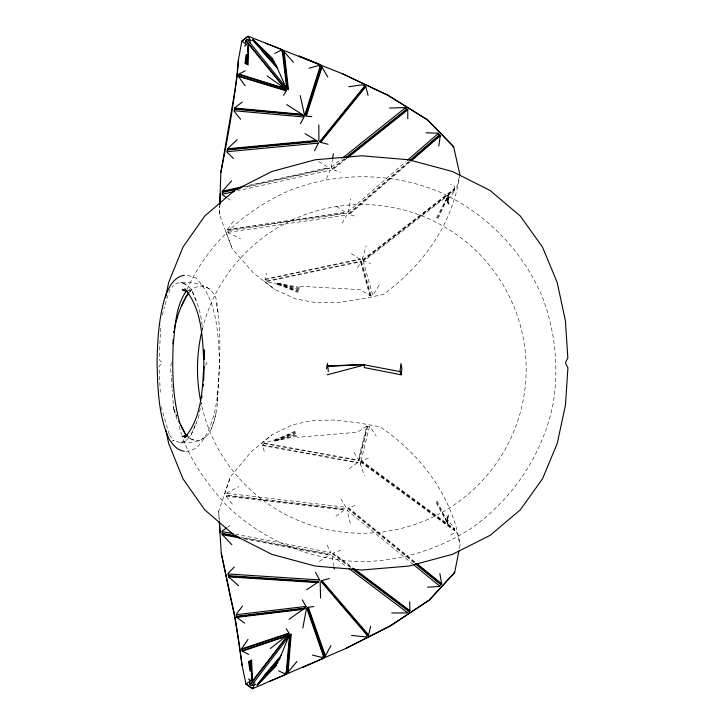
<?xml version="1.0" encoding="UTF-8"?>
<svg xmlns="http://www.w3.org/2000/svg" width="725" height="725" viewBox="0 0 725 725"><rect width="100%" height="100%" fill="white"/><g stroke="black" fill="none" stroke-linecap="round" stroke-linejoin="round"><path stroke-width="0.54" stroke-dasharray="3.62 2.72" d="M169.55 435.381L174.1 440.238L172.505 441.063L174.045 440.238L180.434 442.993C191.708 442.83 206.607 441.489 211.22 429.1C215.379 418.117 218.044 406.344 217.663 394.518C219.24 366.125 221.959 336.98 217.137 308.823C218.216 286.312 199.23 282.46 180.715 282.134L175.269 284.155L173.701 285.423M217.636 401.931L217.672 394.491L218.515 389.497M160.415 331.778L160.533 325.244M448.132 194.907L448.086 203.571C445.83 198.532 453.487 194.617 454.647 190.312L454.729 186.388L450.615 184.159M274.684 441.19L276.334 438.643M447.688 200.943L448.222 198.686L447.561 201.505L448.032 198.451L447.533 202.039L447.896 198.142L447.615 202.565L447.814 197.771L447.796 203.082L447.787 196.828L437.329 218.171M456.641 187.422L459.877 174.598C452.654 224.279 423.173 265.441 383.199 294.477L360.651 299.208L338.439 302.47L316.752 302.823L295.619 298.908L274.721 289.438L253.614 273.18L232.218 248.802L219.403 214.428L219.711 205.61M160.352 333.98L159.174 358.612A3.344 3.181 -72 0 0 159.754 360.225L162.146 362.899L159.681 365.536L159.092 367.14L160.27 392.225M219.403 214.428L219.793 205.583M362.364 259.242L366.152 245.82M447.914 515.303L447.833 524.447M333.79 566.334L331.805 554.879M201.414 402.239L198.46 417.836L195.623 424.687M447.651 523.749L448.394 514.822M331.28 167.801L332.467 159.292M171.29 362.545L170.602 368.717L171.254 375.994M277.43 283.076L279.143 285.568M347.937 212.606L350.655 198.804M459.315 548.734L460.157 544.412C451.521 494.967 420.872 454.666 380.09 426.78L357.416 422.693L335.113 420.065L313.436 420.328L292.411 424.841L271.793 434.909L251.167 451.757L230.468 476.742L218.642 511.46L219.195 520.269M367.231 426.209L358.857 460.094L358.431 459.496L366.669 426.092L370.058 426.78L376.221 436.006M359.328 460.538L367.802 426.318M361.014 460.928L369.496 426.663M162.282 315.148L164.448 306.829M232.372 504.147L226.2 496.172L227.152 492.792L239.023 486.566M195.36 424.768L190.639 435.906L196.131 423.627M165.037 304.781L169.777 289.683L173.737 285.469M278.083 284.39L267.552 281.916L264.987 279.152L266.755 273.243M216.041 413.277L213.467 423.346L211.22 429.1M326.486 178.703L330.201 170.176L237.782 190.766M224.578 494.106L230.468 476.742M362.282 258.472L362.591 257.71M438.099 218.497L447.778 197.336M436.486 217.817L447.86 196.257L448.476 204.051M187.086 289.338C206.951 245.059 244.37 210.323 288.568 190.902C336.119 172.033 389.452 172.042 437.003 190.902C483.711 211.102 521.23 248.575 541.593 295.202C555.468 330.446 559.338 368.798 552.649 406.082C541.874 455.672 512.104 499.96 470.416 528.86C438.235 549.505 401.007 560.824 362.772 561.658C311.514 560.851 262.649 540.487 225.901 504.754C207.694 484.327 190.938 461.861 181.966 435.779M329.993 170.81L330.319 170.23M342.118 223.246L346.758 215.071M370.366 295.41L361.032 261.779L356.455 269.646M276.234 439.078L275.11 440.755L296.126 434.302M233.341 221.343L227.396 229.499L228.448 232.843L240.483 238.733M349.242 468.613L358.612 461.907M335.956 516.254L345.626 508.977L226.517 495.048M189.569 292.066C192.759 287.1 199.484 285.568 204.985 286.339L210.458 289.429M189.597 292.075L191.944 289.275M379.075 285.36L373.176 294.767L369.804 295.537L360.461 289.674L300.15 286.266M264.299 451.322L262.368 445.458L264.843 442.631L275.31 439.848M319.281 561.422L330.31 554.235L240.972 536.989M180.308 442.975L185.464 440.963L190.738 435.933M347.918 211.89L405.81 161.666M348.399 213.703L408.8 161.412M348.843 214.093L410.078 161.086M410.558 161.467L349.432 214.373L356.048 216.576M261.68 443.392L271.793 434.909M331.216 167.113L341.783 158.666M331.805 168.871L345.028 158.322M332.277 169.26L345.508 158.703M346.976 158.304L332.884 169.55L340.542 172.26M454.647 190.312L363.805 261.045L370.629 263.447M362.491 259.849L454.684 188.346M362.772 260.357L454.675 189.007M363.207 260.755L454.657 189.66M205.293 365.119L207.114 363.279L204.958 361.023M230.015 525.471L227.596 527.202M366.669 426.092L357.498 432.227L297.304 437.347M450.624 535.123L454.675 532.775L454.475 528.86C453.188 524.592 445.431 520.894 447.542 515.792L447.515 523.115L435.544 501.881M205.447 437.157L199.828 440.32C199.049 443.138 182.192 434.928 193.702 440.166M294.948 431.303L274.92 440.03M275.228 440.22L295.202 431.937M188.156 290.616L190.068 289.837L188.147 290.381M340.94 550.166L333.355 553.084L352.268 567.322M275.219 440.41L295.474 432.644M368.409 458.155L361.657 460.747L454.475 528.86M355.168 505.416L348.625 507.817L415.579 562.5M275.183 440.592L295.782 433.432M185.464 440.963L181.975 442.141M186.216 451.802L196.013 448.413C217.672 426.309 218.062 392.288 219.666 363.261C218.062 334.243 217.672 300.222 196.013 278.119L186.216 274.73M275.002 440.918L296.489 435.236M248.657 185.382L328.706 167.566L329.812 168.49L244.28 187.539M244.407 186.923L329.34 168.01M274.857 441.054L296.888 436.251M264.987 279.152L359.718 259.015L360.733 259.967M265.423 279.614L360.316 259.468M266.7 280.992L361.032 261.091M267.126 281.454L360.914 261.716M227.396 229.499L345.372 212.289L346.405 213.295L227.741 230.613M227.568 230.061L345.979 212.778M228.266 232.29L346.65 215.008M172.994 406.063L173.493 408.184L172.224 389.823M277.693 284.227L297.966 292.383M185.908 284.182C173.71 280.702 191.409 282.986 193.657 295.021C199.003 306.177 202.203 318.411 202.366 330.89M226.998 493.353L345.816 507.255M226.354 495.61L345.209 509.503M226.2 496.172L344.62 510.001M264.435 443.102L358.748 460.157M264.018 443.573L358.884 460.774M262.776 444.987L358.213 462.423M262.368 445.458L357.624 462.894M277.603 283.203L299.76 287.372M243.31 538.032L329.857 554.734M244.298 538.811L329.241 555.187M235.48 534.162L330.654 552.541L326.703 544.122M277.757 283.339L299.389 288.405M299.053 289.347L277.865 283.493L279.034 285.142M186.225 435.607L190.068 436.695L187.195 435.526M277.947 283.656L298.745 290.227M277.983 283.837L298.455 291.024M278.001 284.028L298.202 291.74M180.715 282.134L182.401 283.004M318.574 161.621L328.706 167.566M359.718 259.015L351.172 253.532M227.904 198.442L230.378 200.1M336.527 206.29L345.372 212.289M360.642 461.462L454.539 530.165M360.379 461.979L454.575 530.818M361.068 461.055L454.502 529.513M332.757 553.393L351.688 567.639M332.304 553.791L350.32 567.358M331.76 555.567L347.058 567.104M264.362 281.246L274.721 289.438M348.045 508.107L415.117 562.899M347.601 508.506L413.83 562.618M347.175 509.621L347.175 510.337L412.579 563.887M345.934 507.192L341.058 499.153M354.063 452.355L358.431 459.496M330.437 551.906L330.772 552.486M436.377 501.501L447.443 522.544L447.262 516.291L447.434 521.601L447.098 516.807L447.506 521.221L447.035 517.333L447.814 520.668M437.13 501.156L447.416 522.036M196.131 300.793L191.228 289.212M360.207 463.366L364.439 475.899M173.42 408.193L176.71 416.241L173.474 408.184L177.725 421.986M225.828 231.61L232.218 248.802M169.215 434.375L162.337 410.948M218.279 312.665L216.847 307.545L216.684 303.186M179.03 426.228L181.64 434.719M456.56 531.688L460.157 544.412M363.153 260.882L372.614 294.894M361.485 261.317L370.928 295.283M360.615 262.387L369.804 295.537M360.533 464.118L360.271 462.586M161.258 406.788L162.065 409.906M350.284 523.341L347.175 510.337M447.968 195.614L448.965 204.513M218.642 511.46L219.276 520.287M171.444 378.069L172.16 388.754M202.338 329.259A164.358 164.358 0 0 1 456.804 234.764A164.358 164.358 0 0 1 452.219 506.168A164.358 164.358 0 0 1 201.088 403.136M190.448 438.571L187.639 436.867L190.403 438.58"/><path stroke-width="1.09" d="M326.522 368.762L327.428 363.569L327.827 366.406L364.775 364.485L327.754 365.935M389.542 108.052L404.623 107.608L407.767 109.792L407.776 118.646M248.077 65.096L248.63 44.035M219.748 204.504L220.835 172.532L234.991 90.29L237.338 74.974L238.398 60.048L241.833 41.117L248.113 36.25L282.188 49.662M203.643 380.824L204.151 366.424M219.838 204.477L220.318 193.421M173.71 331.407L173.683 332.023L173.71 331.407M247.198 64.643L248.43 44.279M203.788 368.128L203.816 367.512M245.113 85.749L238.797 76.959L239.005 74.086L245.231 70.751M172.894 343.795L173.184 339.508M245.938 45.322L245.295 40.781L247.243 39.413L251.231 40.618M201.749 397.844L201.922 395.642M246.391 64.226L247.017 56.595M247.47 51.149L248.222 44.47M278.599 670.824L284.363 673.552L288.006 672.166L291.233 634.158M287.399 672.392L290.653 634.221M203.154 386.407L203.353 384.168M286.792 672.628L290.109 634.475M252.78 40.328L252.998 39.458L273.144 59.069M286.185 672.863L289.61 634.901M240.591 119.235L234.193 111.278L234.528 108.061L242.204 102.044M401.233 374.807L400.001 371.581L400.925 363.569L401.868 368.209L401.233 374.807L364.349 367.62L364.331 365.527M233.504 158.503L227.088 152.268L227.46 148.779L237.202 139.653M238.398 60.048C235.09 97.938 228.239 135.285 220.835 172.532M245.648 63.845L246.654 54.837M438.788 145.979L440.274 135.756L437.728 133.164L426.083 132.802M244.987 63.501L246.201 54.683M333.346 153.673L332.603 158.413M320.178 582.248L320.577 598.08M458.898 550.891L454.693 572.469L429.318 600.073L390.413 625.811L345.589 648.603L252.427 688.75L246.002 684.065L242.032 665.242L234.936 616.023L230.197 596.412L221.27 553.302L219.267 521.366M302.833 627.995L306.43 608.783M165.517 297.712L168.708 282.351L183.062 246.98L204.803 215.977L234.528 190.485L271.848 171.499L315.194 159.772L361.938 155.802L408.764 159.772L452.373 171.499L490.073 190.485L520.242 215.977L542.436 246.98L557.162 282.351L565.4 320.758L567.847 357.996C564.793 363.705 564.875 362.101 567.929 367.756L565.473 405.021L557.235 443.446L542.499 478.844L520.296 509.865L490.118 535.358L452.4 554.344L408.782 566.062L361.938 570.022L315.185 566.062L271.812 554.344L234.474 535.358L204.749 509.865L182.99 478.844L168.644 443.446L165.907 430.269M174.48 328.325C177.154 315.855 181.468 303.249 188.899 292.873L186.234 296.135L181.721 305.76M177.036 318.048L177.371 316.462M370.665 626.246L368.608 634.991L365.164 636.894L351.607 635.426M304.754 115.239L320.16 66.347M305.198 115.674L320.776 66.591M305.723 115.964L321.383 66.845M309.104 68.241L318.338 65.594L321.991 67.09L306.331 116.109L311.804 116.68M289.139 635.508L279.143 659.977L257.094 684.772L257.212 685.406L276.796 665.224M314.532 150.8L318.474 142.771M254.856 683.929L252.853 687.916M300.476 123.658L304.255 116.653M252.934 687.753L252.427 688.75L246.201 683.911M330.908 645.667L325.389 655.817L321.782 657.421L312.475 655.037M283.566 95.256L286.52 90.444L238.869 75.998M289.085 619.322L305.587 607.541M248.013 639.359L241.942 648.322L242.232 651.186L248.557 654.34M288.577 634.248L270.353 648.513M242.54 606.018L236.368 614.147L236.794 617.356L244.642 623.147M249.989 679.742L249.472 684.3L251.457 685.614L288.296 637.257M186.035 291.341C175.323 307.047 175.133 327.392 173.148 345.698C172.169 371.535 172.623 397.898 179.8 422.929M250.134 684.735L288.142 635.336M249.799 684.518L287.58 635.58M319.526 141.837L364.621 86.076M320.015 142.182L365.21 86.375M348.779 86.728L362.292 84.861L365.79 86.674L320.631 142.408L328.09 144.266M296.942 661.454L288.006 672.166M263.927 675.927L281.001 655.69M258.417 682.859L280.131 657.711M231.683 180.788L222.33 191.246L222.394 194.789L226.698 197.644M257.176 685.062L278.038 662.487M427.569 587.168L439.196 586.471L441.661 583.806L439.894 573.62M306.584 589.787L318.801 581.577L228.411 575.695L228.094 573.384L234.329 566.968M407.504 160.189L438.154 133.599M409.652 160.669L439.423 134.895M410.93 160.352L439.848 135.321M411.41 160.733L440.274 135.756M342.662 157.959L405.148 107.98M345.907 157.615L406.716 109.067M346.387 157.996L407.242 109.43M347.855 157.597L407.767 109.792M246.002 684.065L251.149 680.295M409.67 601.832L409.915 610.677L406.834 612.951L391.745 612.942M226.417 528.036L222.194 531.008L222.231 534.561L231.882 544.738M274.793 53.414L280.475 50.532L284.155 51.81L293.398 62.268M345.589 648.603L390.413 625.811L429.318 600.073L454.693 572.469L454.131 572.233M250.506 42.277L249.608 42.567M453.062 146.967L453.623 146.713L459.877 174.598M302.778 667.462L324.147 658.028M269.664 681.337L286.103 674.368M185.283 291.776L187.195 290.997M242.232 651.186L286.81 636.106M242.186 650.715L287.589 635.453M251.457 685.614L255.408 684.291M241.996 648.803L288.777 633.188M242.05 649.283L289.266 633.487L286.176 628.756M184.295 275.264C173.447 277.022 168.309 288.151 164.965 297.413C158.684 318.755 157.37 341.14 157.071 363.261C157.778 388.799 158.376 415.47 169.124 439.123C172.813 444.778 177.172 450.288 184.295 451.258M186.225 435.607L182.374 436.695L187.403 434.746L184.793 437.628C202.112 417.491 202.511 388.491 203.888 363.261C202.511 338.04 202.112 309.031 184.793 288.903L187.403 291.785L182.374 289.837L186.225 290.924M329.286 578.505L321.882 580.571L368.608 634.991M327.138 374.807L364.122 365.065M222.33 191.246L244.271 186.361M222.339 191.835L241.099 187.657M222.358 192.424L239.893 188.518M222.385 194.2L234.483 191.5M245.34 45.992L244.361 45.992M364.775 364.938L400.001 371.581M248.394 679.117L249.373 679.089M362.518 364.974L363.071 364.892M313.789 606.544L308.343 607.26L325.389 655.817M236.722 616.821L304.69 608.638M236.794 617.356L303.965 609.199M236.441 614.682L305.751 606.453M236.658 616.286L305.234 608.085M227.46 148.779L316.345 140.505L317.514 141.484L227.342 149.939M227.405 149.359L317.015 140.985M227.152 151.688L317.985 143.133M228.176 573.964L319.218 579.918M228.411 575.695L228.493 576.275L318.311 582.093M228.493 576.275L228.574 576.855L317.65 582.592M234.42 109.131L303.204 115.375L303.576 115.909M234.248 110.744L303.766 116.988M234.474 108.596L302.651 114.84L303.204 115.375M234.528 108.061L301.908 114.305L302.651 114.84M253.732 682.397L254.647 682.651M222.222 533.963L238.869 537.18M222.231 534.561L239.884 537.959M222.194 531.606L233.269 533.736M222.222 533.373L237.664 536.355M238.833 76.478L286.04 90.752M238.969 74.566L284.789 88.523L285.804 89.701M239.005 74.086L284.789 88.523M265.558 43.165L342.381 73.723L387.839 95.229L427.469 119.843L453.623 146.713L427.469 119.843L387.839 95.229L342.381 73.723M251.856 680.295L252.717 680.956M246.826 44.651L241.833 41.117L248.113 36.25L248.376 36.712M305.08 133.627L316.345 140.505M286.737 104.608L301.908 114.305M267.181 75.962L283.983 87.897M354.072 568.672L409.915 610.677M353.492 568.998L409.398 611.057M352.123 568.717L408.882 611.438M348.861 568.463L407.35 612.571M417.319 563.914L441.661 583.806M415.987 563.615L441.253 584.25M415.57 564.041L440.845 584.694M413.449 564.603L439.613 586.027M228.574 576.855L238.561 585.7M306.249 606.78L302.271 599.883M252.962 39.803L274.467 61.779M319.716 580.263L315.547 572.351M252.889 40.093L275.645 64.244L286.33 88.423M254.276 41.968L276.696 66.483M261.444 50.388L277.621 68.485M321.275 580.816L368.037 635.308M320.794 581.169L367.466 635.626M245.612 40.555L284.771 88.396M245.938 40.328L285.342 88.622M247.243 39.413L285.442 86.701M327.229 365.463L327.727 366.243M321.991 67.09L327.8 77.077M248.358 36.685L248.657 37.238M248.566 37.075L250.678 40.999M180.434 424.732L186.008 435.381L178.776 421.08M304.382 114.65L300.232 95.546M307.744 607.423L324.791 656.08M307.219 607.731L324.184 656.352M306.784 608.184L323.586 656.614M365.79 86.674L368.092 95.356M221.27 553.302C229.327 590.34 237.746 627.542 242.032 665.242M318.873 140.777L318.828 124.936M203.961 358.993L204.069 349.776L204.078 359.564M334.017 567.575L334.27 568.944M248.521 661.608L250.161 671.477M249.173 661.236L250.442 670.208M282.315 51.176L286.819 89.021M282.922 51.384L287.336 89.429M283.538 51.602L287.879 89.664M284.155 51.81L288.459 89.719M249.898 660.838L250.75 668.441M251.358 673.869L252.083 680.394M327.827 366.406L328.343 371.581M250.696 660.393L252.3 680.53M219.358 521.393L220.155 532.431M251.566 659.913L252.508 680.721M200.644 400.961A164.358 164.358 0 0 1 201.559 332.503M320.686 64.915L299.053 56.088L320.686 64.915"/></g></svg>
